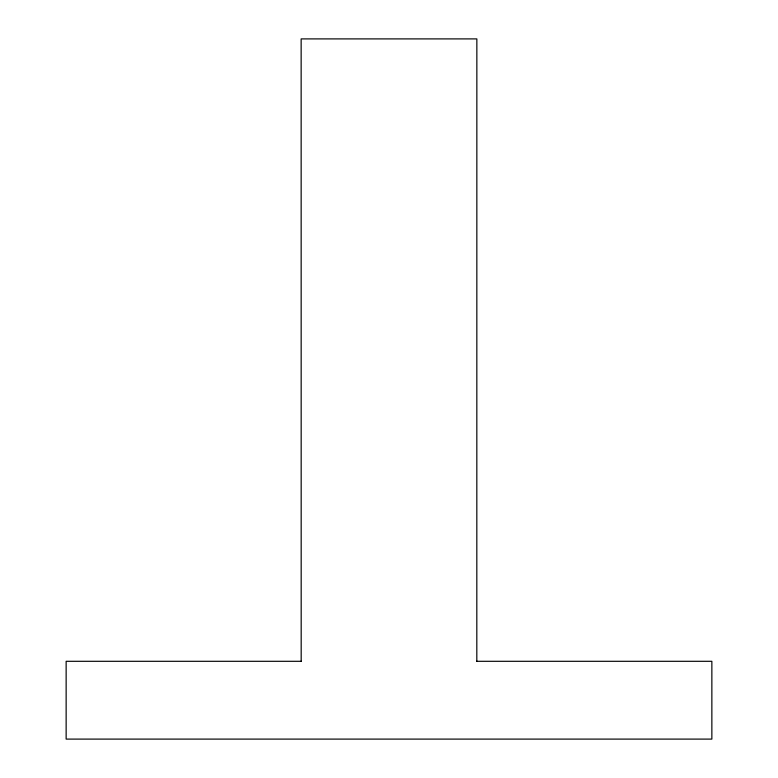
<?xml version="1.0" encoding="UTF-8"?>
<svg xmlns="http://www.w3.org/2000/svg" width="778" height="778" viewBox="0 0 778 778"><rect width="100%" height="100%" fill="white"/><g stroke="black" fill="none" stroke-linecap="round" stroke-linejoin="round"><path stroke-width="1.17" d="M301.329 661.3L66.14 661.3L66.14 739.1L711.86 739.1L711.86 661.3L476.632 661.3M476.817 661.3L476.856 38.9L301.144 38.9L301.183 661.3"/></g></svg>
